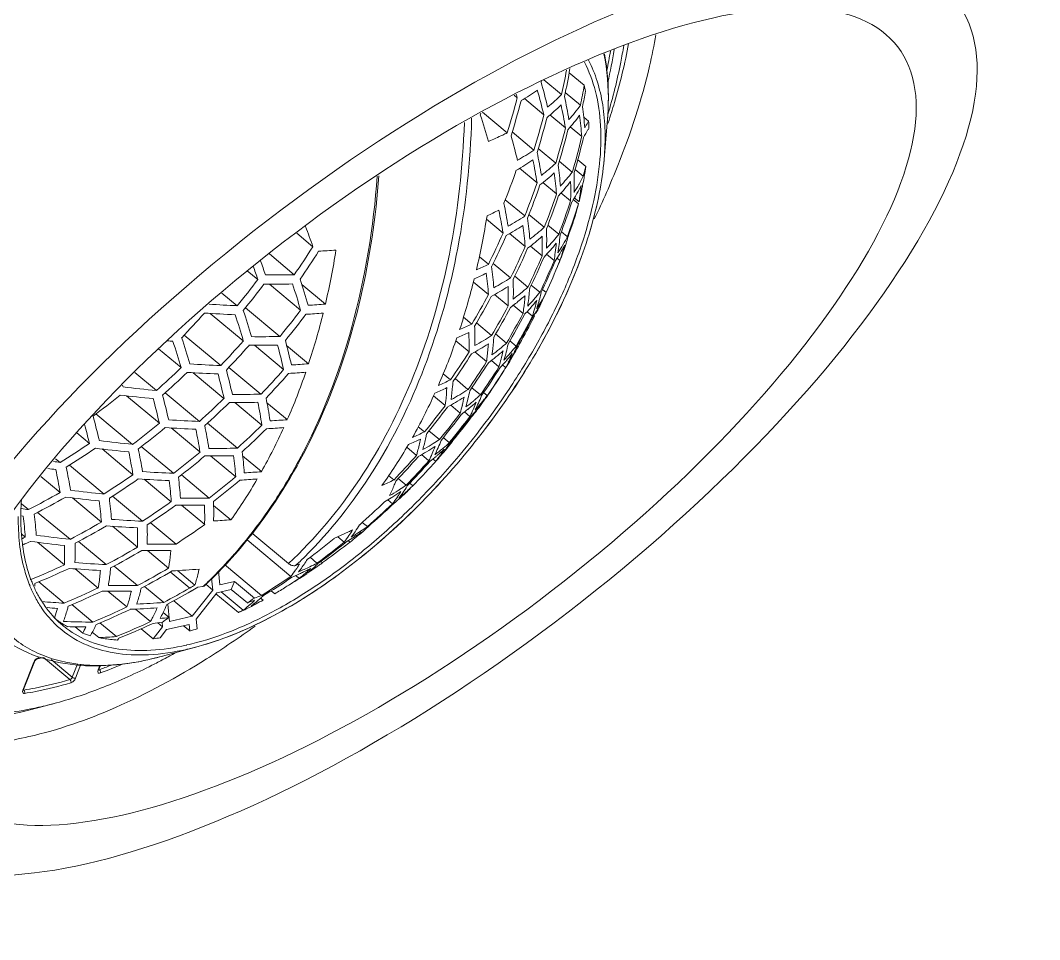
# Model space of a CAD drawing. Header units: millimetres. Extents: x 1968 to 2562, y -639 to -219.
# Drawn here: x 2502.29 to 2512.81, y -338.82 to -329.33 of the extents above; entities that cross this region are included whole.
import ezdxf

# ---------------------------------------------------------------- set-up
doc = ezdxf.new("R2010")
doc.units = ezdxf.units.MM
doc.header["$LTSCALE"] = 0.1
doc.layers.get('0').update_dxf_attribs({"lineweight": 13})

msp = doc.modelspace()

# ---------------------------------------------------------------- linework, layer by layer
at = {"color": 7, "linetype": 'Continuous'}
for p, q in [((2508.109, -330), (2507.953, -329.871)), ((2507.667, -329.955), (2507.664, -329.969)), ((2507.875, -330.097), (2507.693, -329.944)), ((2507.386, -330.103), (2507.417, -330.129)), ((2508.069, -330.207), (2507.913, -330.077)), ((2507.692, -330.307), (2507.491, -330.139)), ((2507.035, -330.308), (2507.041, -330.29)), ((2507.314, -330.491), (2507.06, -330.28)), ((2507.915, -330.441), (2507.754, -330.307)), ((2508.154, -330.371), (2508.103, -330.329)), ((2508.083, -330.53), (2507.964, -330.431)), ((2508.314, -330.766), (2508.346, -330.388)), ((2508.352, -330.397), (2508.356, -330.387)), ((2507.589, -330.669), (2507.365, -330.483)), ((2508.081, -330.537), (2508.083, -330.53)), ((2507.814, -330.805), (2507.634, -330.655)), ((2507.622, -331.008), (2507.442, -330.858)), ((2507.985, -330.897), (2507.851, -330.785)), ((2508.126, -330.838), (2508.043, -330.769)), ((2508.314, -330.765), (2508.314, -330.766)), ((2508.006, -330.902), (2508.004, -330.909)), ((2508.098, -330.939), (2508.015, -330.869)), ((2508.108, -330.949), (2508.107, -330.955)), ((2508.109, -330.942), (2508.108, -330.944)), ((2508.108, -330.944), (2508.108, -330.949)), ((2508.11, -330.937), (2508.109, -330.942)), ((2507.822, -331.123), (2507.681, -331.006)), ((2508.054, -331.025), (2508.055, -331.022)), ((2507.968, -331.193), (2507.868, -331.11)), ((2508.054, -331.202), (2508.006, -331.162)), ((2508.033, -331.119), (2508.03, -331.124)), ((2507.495, -331.35), (2507.294, -331.183)), ((2508.049, -331.224), (2507.996, -331.18)), ((2507.271, -331.526), (2507.099, -331.383)), ((2507.696, -331.467), (2507.538, -331.335)), ((2507.845, -331.539), (2507.733, -331.446)), ((2505.308, -331.667), (2505.141, -331.528)), ((2507.498, -331.665), (2507.338, -331.531)), ((2507.861, -331.545), (2507.86, -331.549)), ((2507.934, -331.562), (2507.873, -331.512)), ((2507.675, -331.761), (2507.554, -331.66)), ((2507.784, -331.613), (2507.79, -331.606)), ((2507.888, -331.647), (2507.891, -331.642)), ((2505.116, -331.956), (2504.859, -331.742)), ((2507.12, -331.849), (2507.026, -331.771)), ((2507.797, -331.811), (2507.718, -331.745)), ((2507.857, -331.809), (2507.828, -331.785)), ((2507.859, -331.735), (2507.856, -331.741)), ((2507.348, -331.988), (2507.169, -331.839)), ((2504.739, -332.004), (2504.631, -331.915)), ((2507.527, -332.085), (2507.391, -331.972)), ((2505.181, -332.321), (2504.86, -332.054)), ((2505.193, -332.057), (2505.437, -332.26)), ((2507.119, -332.16), (2506.965, -332.032)), ((2507.651, -332.138), (2507.562, -332.063)), ((2507.715, -332.139), (2507.679, -332.109)), ((2504.527, -332.276), (2504.369, -332.145)), ((2507.324, -332.279), (2507.183, -332.162)), ((2507.66, -332.258), (2507.678, -332.22)), ((2507.669, -332.224), (2507.673, -332.217)), ((2507.711, -332.151), (2507.705, -332.164)), ((2504.968, -332.593), (2504.613, -332.297)), ((2507.477, -332.355), (2507.376, -332.272)), ((2507.556, -332.297), (2507.55, -332.304)), ((2504.589, -332.639), (2504.249, -332.356)), ((2506.947, -332.465), (2506.863, -332.395)), ((2507.574, -332.385), (2507.518, -332.338)), ((2507.596, -332.379), (2507.59, -332.373)), ((2507.59, -332.391), (2507.596, -332.379)), ((2507.608, -332.355), (2507.603, -332.351)), ((2507.152, -332.584), (2506.996, -332.454)), ((2504.356, -332.894), (2503.979, -332.579)), ((2506.92, -332.753), (2506.783, -332.639)), ((2507.307, -332.662), (2507.194, -332.568)), ((2507.406, -332.693), (2507.341, -332.639)), ((2503.947, -332.915), (2503.713, -332.72)), ((2505.005, -332.934), (2504.706, -332.685)), ((2505.037, -332.687), (2505.264, -332.876)), ((2507.1, -332.852), (2506.98, -332.753)), ((2507.44, -332.671), (2507.431, -332.663)), ((2507.228, -332.908), (2507.15, -332.842)), ((2507.334, -332.842), (2507.337, -332.836)), ((2507.345, -332.839), (2507.38, -332.781)), ((2507.38, -332.781), (2507.382, -332.779)), ((2504.772, -333.189), (2504.44, -332.913)), ((2507.297, -332.914), (2507.264, -332.886)), ((2507.3, -332.913), (2507.299, -332.915)), ((2507.32, -332.882), (2507.3, -332.913)), ((2503.692, -333.151), (2503.471, -332.967)), ((2504.39, -333.233), (2504.072, -332.968)), ((2506.727, -333.041), (2506.653, -332.98)), ((2506.908, -333.141), (2506.775, -333.029)), ((2504.136, -333.47), (2503.783, -333.175)), ((2507.037, -333.197), (2506.948, -333.123)), ((2507.107, -333.204), (2507.069, -333.173)), ((2503.724, -333.489), (2503.385, -333.206)), ((2504.782, -333.508), (2504.503, -333.276)), ((2504.833, -333.277), (2505.044, -333.452)), ((2506.672, -333.307), (2506.554, -333.208)), ((2507.031, -333.316), (2507.059, -333.275)), ((2507.11, -333.203), (2507.109, -333.205)), ((2506.828, -333.385), (2506.73, -333.303)), ((2506.928, -333.418), (2506.873, -333.372)), ((2503.447, -333.707), (2503.069, -333.392)), ((2504.529, -333.746), (2504.219, -333.488)), ((2506.936, -333.42), (2506.935, -333.422)), ((2506.943, -333.428), (2506.944, -333.426)), ((2506.966, -333.397), (2506.961, -333.393)), ((2503.001, -333.698), (2502.87, -333.588)), ((2504.142, -333.786), (2503.845, -333.538)), ((2506.46, -333.579), (2506.396, -333.526)), ((2506.615, -333.657), (2506.506, -333.566)), ((2506.715, -333.689), (2506.654, -333.638)), ((2506.723, -333.692), (2506.722, -333.693)), ((2506.73, -333.7), (2506.731, -333.698)), ((2506.753, -333.669), (2506.746, -333.663)), ((2503.45, -334.02), (2503.132, -333.755)), ((2503.868, -334.006), (2503.537, -333.73)), ((2506.377, -333.821), (2506.277, -333.737)), ((2506.633, -333.817), (2506.663, -333.783)), ((2502.699, -333.894), (2502.652, -333.855)), ((2504.511, -334.042), (2504.252, -333.826)), ((2504.582, -333.827), (2504.777, -333.989)), ((2506.396, -333.833), (2506.394, -333.836)), ((2506.505, -333.876), (2506.43, -333.813)), ((2506.517, -333.882), (2506.515, -333.884)), ((2506.575, -333.882), (2506.546, -333.858)), ((2503.152, -334.22), (2502.795, -333.923)), ((2502.698, -334.205), (2502.501, -334.04)), ((2503.846, -334.299), (2503.568, -334.067)), ((2504.237, -334.262), (2503.95, -334.022)), ((2506.144, -334.075), (2506.091, -334.031)), ((2506.271, -334.129), (2506.188, -334.06)), ((2506.339, -334.135), (2506.307, -334.109)), ((2506.274, -334.2), (2506.279, -334.195)), ((2506.277, -334.197), (2506.274, -334.2)), ((2506.277, -334.197), (2506.274, -334.2)), ((2506.279, -334.195), (2506.277, -334.197)), ((2506.282, -334.135), (2506.281, -334.136)), ((2502.371, -334.38), (2502.301, -334.322)), ((2503.125, -334.509), (2502.826, -334.26)), ((2503.549, -334.499), (2503.239, -334.242)), ((2506.128, -334.322), (2506.08, -334.281)), ((2506.135, -334.323), (2506.132, -334.326)), ((2502.801, -334.687), (2502.467, -334.409)), ((2504.191, -334.535), (2503.952, -334.336)), ((2504.283, -334.337), (2504.462, -334.486)), ((2502.293, -334.453), (2502.293, -334.45)), ((2502.317, -334.447), (2502.302, -334.445)), ((2503.895, -334.736), (2503.629, -334.515)), ((2505.87, -334.556), (2505.818, -334.512)), ((2502.339, -334.665), (2502.302, -334.635)), ((2503.497, -334.768), (2503.24, -334.553)), ((2504.669, -334.637), (2504.689, -334.632)), ((2504.709, -334.58), (2504.689, -334.632)), ((2505.055, -334.937), (2504.689, -334.632)), ((2505.525, -334.679), (2505.676, -334.61)), ((2505.877, -334.557), (2505.874, -334.56)), ((2502.303, -334.672), (2502.302, -334.665)), ((2502.743, -334.95), (2502.464, -334.718)), ((2503.175, -334.948), (2502.888, -334.709)), ((2505.08, -335.07), (2504.629, -334.694)), ((2505.564, -334.662), (2505.63, -334.717)), ((2505.64, -334.722), (2505.636, -334.725)), ((2505.691, -334.717), (2505.673, -334.702)), ((2505.691, -334.717), (2505.709, -334.702)), ((2503.818, -334.984), (2503.6, -334.802)), ((2503.497, -335.165), (2503.255, -334.963)), ((2504.777, -335.267), (2504.394, -334.947)), ((2505.128, -334.959), (2505.169, -334.944)), ((2505.279, -334.873), (2505.35, -334.933)), ((2505.35, -334.933), (2505.354, -334.93)), ((2505.36, -334.937), (2505.357, -334.94)), ((2505.407, -334.929), (2505.39, -334.915)), ((2503.092, -335.19), (2502.855, -334.992)), ((2503.836, -335.024), (2504.036, -335.191)), ((2504.09, -335.159), (2503.911, -335.01)), ((2504.347, -335.156), (2504.333, -335.012)), ((2505.166, -335.09), (2505.131, -335.061)), ((2505.223, -335.056), (2505.17, -335.09)), ((2502.391, -335.105), (2502.405, -335.099)), ((2502.741, -335.346), (2502.478, -335.126)), ((2503.768, -335.339), (2503.57, -335.174)), ((2504.182, -335.167), (2504.172, -335.176)), ((2504.172, -335.176), (2504.185, -335.17)), ((2504.275, -335.211), (2504.202, -335.15)), ((2504.263, -335.087), (2504.275, -335.211)), ((2504.347, -335.156), (2504.498, -335.122)), ((2504.498, -335.122), (2504.465, -335.206)), ((2504.704, -335.293), (2504.498, -335.122)), ((2505.03, -335.178), (2505.04, -335.172)), ((2505.094, -335.078), (2505.088, -335.082)), ((2505.17, -335.09), (2505.167, -335.092)), ((2503.388, -335.385), (2503.192, -335.222)), ((2504.275, -335.211), (2504.063, -335.482)), ((2504.102, -335.511), (2504.315, -335.24)), ((2504.121, -335.182), (2504.172, -335.176)), ((2504.54, -335.444), (2504.307, -335.249)), ((2504.315, -335.24), (2504.465, -335.206)), ((2504.587, -335.419), (2504.36, -335.23)), ((2504.632, -335.344), (2504.465, -335.206)), ((2504.777, -335.267), (2504.783, -335.263)), ((2504.79, -335.274), (2504.787, -335.277)), ((2504.914, -335.249), (2504.877, -335.219)), ((2503.038, -335.541), (2502.821, -335.361)), ((2503.829, -335.535), (2503.811, -335.355)), ((2504.063, -335.482), (2503.871, -335.322)), ((2504.673, -335.379), (2504.667, -335.383)), ((2504.795, -335.316), (2504.768, -335.294)), ((2503.631, -335.537), (2503.477, -335.408)), ((2503.823, -335.493), (2503.762, -335.443)), ((2504.063, -335.482), (2503.829, -335.535)), ((2502.723, -335.574), (2502.722, -335.573)), ((2502.932, -335.656), (2502.853, -335.59)), ((2503.279, -335.691), (2503.109, -335.55)), ((2503.658, -335.555), (2503.643, -335.562)), ((2503.757, -335.59), (2503.66, -335.713)), ((2503.757, -335.59), (2503.709, -335.55)), ((2503.752, -335.544), (2503.757, -335.59)), ((2503.796, -335.619), (2504.03, -335.566)), ((2504.037, -335.633), (2503.972, -335.579)), ((2504.03, -335.566), (2504.037, -335.633)), ((2504.112, -335.611), (2504.102, -335.511)), ((2503.097, -335.701), (2503.031, -335.646)), ((2503.279, -335.691), (2503.295, -335.685)), ((2503.66, -335.713), (2503.537, -335.611)), ((2503.73, -335.703), (2503.796, -335.619)), ((2504.124, -335.793), (2503.757, -335.893)), ((2504.108, -335.753), (2504.106, -335.754)), ((2502.48, -335.907), (2502.465, -335.913)), ((2502.8, -336.135), (2502.528, -335.908)), ((2503.628, -335.926), (2503.757, -335.893)), ((2503.759, -335.893), (2503.757, -335.893)), ((2502.427, -335.957), (2502.315, -336.244)), ((2502.434, -335.952), (2502.322, -336.239)), ((2502.43, -335.95), (2502.427, -335.957)), ((2502.434, -335.952), (2502.427, -335.957)), ((2502.436, -335.94), (2502.43, -335.95)), ((2502.439, -335.942), (2502.434, -335.952)), ((2502.465, -335.913), (2502.45, -335.924)), ((2502.467, -335.919), (2502.463, -335.92)), ((2502.824, -336.111), (2502.606, -335.929)), ((2502.824, -336.111), (2502.877, -335.975)), ((2502.858, -336.121), (2502.914, -335.977)), ((2503.11, -335.99), (2503.092, -336.035)), ((2503.114, -335.99), (2503.099, -336.03)), ((2503.628, -335.926), (2503.623, -335.927)), ((2503.623, -335.927), (2503.628, -335.926)), ((2503.77, -335.924), (2503.768, -335.925)), ((2503.092, -336.035), (2503.088, -336.051)), ((2503.092, -336.035), (2503.099, -336.03)), ((2503.099, -336.03), (2503.097, -336.036)), ((2503.097, -336.034), (2503.099, -336.034)), ((2503.097, -336.036), (2503.097, -336.038)), ((2503.104, -336.033), (2503.099, -336.03)), ((2503.099, -336.034), (2503.104, -336.033)), ((2503.104, -336.033), (2503.111, -336.043)), ((2503.111, -336.043), (2503.115, -336.055)), ((2503.115, -336.055), (2503.115, -336.067)), ((2502.315, -336.244), (2502.312, -336.259)), ((2502.315, -336.244), (2502.322, -336.239)), ((2502.322, -336.239), (2502.32, -336.245)), ((2502.32, -336.245), (2502.32, -336.247)), ((2502.324, -336.243), (2502.321, -336.241)), ((2502.321, -336.243), (2502.324, -336.243)), ((2502.324, -336.243), (2502.331, -336.253)), ((2502.331, -336.253), (2502.334, -336.266)), ((2502.334, -336.266), (2502.331, -336.278)), ((2502.662, -336.375), (2502.482, -336.424))]:
    msp.add_line(p, q, dxfattribs=at)
for centre, radius, start, end in [((2503.567, -328.86), 4.876, 348.3586, 350.6809), ((2503.369, -328.822), 5.113, 347.0172, 350.8752), ((2500.507, -328.517), 7.536, 347.8975, 349.8496), ((2500.567, -328.548), 7.504, 347.925, 350.1699), ((2500.907, -331.885), 7.023, 13.6696, 15.8307), ((2500.845, -328.73), 7.374, 348.4462, 350.0804), ((2506.45, -330.375), 1.7, 10.5756, 12.7283), ((2499.514, -332.535), 8.261, 16.932, 17.1941), ((2506.292, -328.173), 2.303, 300.3965, 305.3691), ((2500.986, -331.926), 6.898, 13.5743, 15.7705), ((2506.507, -328.702), 1.954, 308.7979, 314.456), ((2502.594, -331.254), 5.431, 9.5179, 12.0713), ((2500.886, -328.759), 7.352, 348.523, 349.7846), ((2499.846, -328.171), 7.82, 342.7432, 345.5039), ((2499.903, -328.203), 7.803, 342.7111, 345.477), ((2506.517, -328.815), 1.939, 308.5305, 314.2381), ((2502.658, -331.314), 5.328, 9.4315, 12.0305), ((2506.684, -329.22), 1.701, 318.1219, 324.5519), ((2504.127, -330.74), 3.998, 4.2947, 7.446), ((2498.769, -333.074), 8.717, 16.6255, 18.5041), ((2500.152, -328.368), 7.785, 342.8062, 345.5806), ((2500.212, -328.401), 7.757, 342.8047, 345.5893), ((2506.686, -329.323), 1.692, 317.8217, 324.284), ((2504.172, -330.819), 3.921, 4.2365, 7.4473), ((2506.753, -329.612), 1.593, 328.656, 329.222), ((2506.765, -329.619), 1.579, 329.2196, 331.5755), ((2505.796, -330.442), 2.359, 359.8989, 1.7471), ((2500.408, -332.437), 7.205, 13.3309, 15.4182), ((2500.481, -328.577), 7.664, 343.0988, 345.9241), ((2500.545, -328.612), 7.623, 343.1302, 345.9717), ((2500.834, -328.799), 7.453, 343.6534, 346.5186), ((2500.904, -328.836), 7.396, 343.7768, 346.6676), ((2506.748, -329.708), 1.588, 328.3687, 331.7856), ((2506.764, -329.717), 1.571, 331.7918, 332.3167), ((2506.185, -328.616), 2.487, 299.7351, 304.3602), ((2502.085, -331.845), 5.656, 9.3059, 11.7439), ((2506.196, -328.742), 2.456, 299.5764, 304.2636), ((2502.148, -331.898), 5.546, 9.2336, 11.7174), ((2506.399, -329.288), 2.075, 307.6474, 312.9966), ((2503.612, -331.367), 4.263, 4.3675, 7.3213), ((2501.186, -329.027), 7.172, 344.5389, 345.377), ((2504.809, -330.369), 3.349, 350.2343, 351.9469), ((2500.234, -327.542), 8.854, 334.3056, 338.2161), ((2499.899, -328.25), 7.955, 338.0834, 340.7099), ((2506.404, -329.402), 2.051, 307.4574, 312.8702), ((2503.657, -331.437), 4.177, 4.3116, 7.3246), ((2506.596, -329.848), 1.74, 319.8252, 322.943), ((2506.662, -330.242), 1.597, 330.7502, 334.0928), ((2504.57, -330.328), 3.592, 348.6291, 349.9508), ((2500.161, -328.421), 7.897, 338.2279, 340.8763), ((2500.218, -328.454), 7.867, 338.2332, 340.8918), ((2506.561, -329.923), 1.768, 316.5586, 322.7436), ((2506.539, -329.799), 1.815, 316.7786, 319.8134), ((2506.634, -330.226), 1.629, 327.1952, 330.6274), ((2506.639, -330.329), 1.602, 330.4469, 333.9023), ((2504.421, -330.298), 3.744, 347.9912, 348.636), ((2500.498, -328.637), 7.735, 338.5353, 341.245), ((2500.558, -328.672), 7.692, 338.5671, 341.2923), ((2506.61, -330.312), 1.636, 327.032, 330.2298), ((2504.261, -330.264), 3.908, 346.1086, 347.9868), ((2501.575, -332.382), 5.822, 9.1579, 11.5168), ((2500.858, -328.866), 7.481, 339.0582, 341.8701), ((2500.923, -328.903), 7.424, 339.1507, 341.9574), ((2501.244, -329.109), 7.126, 339.8626, 342.7365), ((2503.942, -330.185), 4.236, 344.1199, 345.8074), ((2505.878, -328.555), 3.05, 293.7221, 296.2702), ((2501.637, -332.428), 5.705, 9.0954, 11.5006), ((2506.054, -329.184), 2.602, 299.1731, 303.6121), ((2503.097, -331.934), 4.463, 4.4125, 7.2327), ((2501.292, -329.141), 7.077, 339.9755, 341.8607), ((2495.474, -335.094), 10.414, 19.2138, 20.4282), ((2506.059, -329.311), 2.563, 299.0566, 303.5653), ((2503.142, -331.997), 4.369, 4.358, 7.2376), ((2506.251, -329.868), 2.155, 306.9453, 312.1077), ((2504.434, -331.595), 3.287, 358.4576, 1.954), ((2499.904, -328.278), 8.051, 333.6686, 336.2027), ((2499.947, -328.306), 8.041, 333.6584, 336.1958), ((2506.251, -329.982), 2.125, 306.8142, 312.0517), ((2504.459, -331.672), 3.217, 358.4283, 2.0012), ((2506.442, -330.444), 1.78, 319.2518, 322.0147), ((2505.463, -331.344), 2.405, 352.8245, 355.1208), ((2506.488, -330.834), 1.62, 330.0545, 333.2617), ((2506.342, -331.162), 1.648, 343.4314, 345.8733), ((2498.734, -327.516), 7.774, 325.1721, 327.7289), ((2505.021, -324.716), 7.006, 272.8321, 274.2937), ((2500.228, -328.486), 7.935, 333.8128, 336.3862), ((2500.274, -328.516), 7.912, 333.82, 336.4008), ((2506.359, -330.481), 1.858, 315.9172, 318.8776), ((2506.376, -330.386), 1.867, 316.0116, 318.9511), ((2506.417, -330.531), 1.782, 318.8679, 321.9185), ((2505.437, -331.43), 2.391, 352.8791, 355.1992), ((2505.678, -331.37), 2.189, 350.5493, 352.8047), ((2506.457, -330.816), 1.656, 326.4856, 329.851), ((2502.893, -329.843), 5.34, 337.7789, 339.675), ((2506.433, -331.291), 1.515, 340.0047, 344.509), ((2506.457, -330.918), 1.623, 329.783, 333.1881), ((2506.27, -331.244), 1.685, 344.4414, 346.0645), ((2506.491, -331.207), 1.493, 340.8025, 342.5982), ((2506.433, -331.189), 1.553, 342.5919, 343.4085), ((2498.768, -327.538), 7.809, 325.1357, 327.6808), ((2500.572, -328.708), 7.731, 334.0941, 336.7392), ((2500.621, -328.739), 7.696, 334.1216, 336.779), ((2505.645, -331.456), 2.181, 350.6379, 352.8944), ((2506.426, -330.899), 1.659, 326.4228, 329.5148), ((2495.054, -335.398), 10.263, 19.3097, 20.1132), ((2495.024, -335.39), 10.379, 19.3085, 20.1686), ((2505.724, -328.986), 3.185, 293.5259, 295.9807), ((2502.582, -332.448), 4.607, 4.4379, 7.169), ((2500.939, -328.943), 7.434, 334.545, 337.3027), ((2500.991, -328.976), 7.385, 334.5988, 337.3755), ((2501.33, -329.193), 7.032, 335.2268, 337.9429), ((2501.36, -329.205), 6.999, 337.9449, 338.1562), ((2498.642, -327.458), 7.606, 320.6915, 323.2905), ((2504.93, -323.717), 8.241, 269.236, 271.2958), ((2496.608, -334.779), 9.006, 16.1618, 17.9553), ((2499.966, -330.266), 7.218, 341.7924, 346.1161), ((2505.718, -329.108), 3.151, 293.4816, 295.9539), ((2502.627, -332.504), 4.506, 4.3839, 7.1752), ((2505.886, -329.753), 2.67, 298.8544, 303.1887), ((2503.922, -332.133), 3.455, 358.7549, 2.0919), ((2498.674, -327.479), 7.647, 320.6759, 323.2609), ((2504.907, -323.919), 8.135, 269.2612, 271.3463), ((2496.693, -334.777), 8.836, 16.1386, 17.9663), ((2505.886, -329.881), 2.624, 298.7714, 303.1829), ((2503.948, -332.203), 3.377, 358.7135, 2.1277), ((2506.11, -330.497), 2.128, 309.102, 311.7264), ((2505.088, -331.915), 2.464, 351.4604, 355.1497), ((2504.895, -331.898), 2.658, 355.1273, 355.6731), ((2500.009, -328.353), 8.066, 329.3463, 331.8334), ((2500.053, -328.382), 8.049, 329.3356, 331.8278), ((2506.033, -330.524), 2.205, 306.5586, 309.994), ((2506.035, -330.403), 2.248, 306.6202, 309.0907), ((2506.099, -330.603), 2.102, 309.9999, 311.6968), ((2506.174, -330.964), 1.887, 315.7436, 318.5747), ((2506.209, -331.108), 1.796, 318.5592, 321.6752), ((2506.212, -330.999), 1.835, 318.5901, 318.9672), ((2506.241, -331.023), 1.797, 318.9594, 321.6877), ((2505.845, -331.826), 1.817, 344.8209, 347.4216), ((2506.041, -331.785), 1.661, 341.7126, 344.5164), ((2505.887, -331.744), 1.82, 344.5388, 347.2908), ((2506.25, -331.398), 1.642, 328.9405, 329.8071), ((2506.239, -331.495), 1.611, 332.186, 333.2659), ((2506.264, -331.407), 1.625, 330.0942, 332.1751), ((2501.328, -329.205), 7.03, 334.6031, 335.106), ((2506.276, -331.412), 1.613, 332.1767, 333.2106), ((2504.88, -322.785), 9.497, 266.1174, 267.8706), ((2496.091, -335.1), 8.94, 16.269, 18.0815), ((2498.883, -327.615), 7.862, 320.7164, 323.2307), ((2504.885, -325.117), 7.164, 272.9878, 274.419), ((2500.341, -328.567), 7.908, 329.4663, 332.0042), ((2500.388, -328.597), 7.88, 329.4669, 332.014), ((2506.143, -331.049), 1.885, 315.7262, 318.2829), ((2505.997, -331.868), 1.659, 341.8613, 344.8456), ((2506.199, -331.472), 1.657, 326.4867, 329.5179), ((2506.594, -331.748), 1.182, 329.0783, 331.3612), ((2506.232, -331.387), 1.662, 326.4411, 328.9367), ((2506.217, -331.482), 1.637, 329.5239, 329.8567), ((2506.227, -331.488), 1.625, 329.8544, 332.1839), ((2506.556, -331.727), 1.225, 331.3558, 332.6613), ((2506.521, -331.709), 1.265, 332.6632, 334.2614), ((2498.621, -327.457), 7.413, 316.0016, 318.6704), ((2504.849, -322.954), 9.421, 265.9744, 267.9129), ((2496.176, -335.093), 8.764, 16.2583, 18.1076), ((2498.918, -327.638), 7.89, 320.6992, 323.2044), ((2504.864, -325.262), 7.112, 273.0063, 274.4419), ((2498.407, -330.62), 7.218, 341.7924, 346.1161), ((2500.693, -328.793), 7.662, 329.6786, 332.3001), ((2500.743, -328.826), 7.621, 329.6928, 332.3287), ((2501.067, -329.034), 7.319, 330.0097, 332.7578), ((2501.122, -329.069), 7.261, 330.0333, 332.8075), ((2501.466, -329.292), 6.864, 330.5098, 333.1536), ((2505.537, -329.55), 3.238, 293.3961, 295.8137), ((2503.409, -332.622), 3.571, 358.9407, 2.1757), ((2504.829, -322.222), 10.466, 264.3897, 264.6975), ((2495.654, -335.369), 8.649, 16.4801, 18.3662), ((2495.569, -335.382), 8.832, 16.4766, 18.3224), ((2498.821, -327.586), 7.669, 316.2049, 318.7843), ((2504.757, -324.282), 8.314, 269.4213, 271.4558), ((2497.867, -334.52), 7.401, 12.7411, 14.7491), ((2505.525, -329.671), 3.2, 293.3715, 295.809), ((2503.435, -332.686), 3.485, 358.8893, 2.2031), ((2505.683, -330.325), 2.695, 298.7425, 303.0402), ((2498.855, -327.609), 7.703, 316.2085, 318.7764), ((2504.73, -324.484), 8.201, 269.4285, 271.4902), ((2497.943, -334.528), 7.24, 12.7123, 14.7647), ((2500.161, -328.452), 8.011, 325.0465, 327.5233), ((2505.677, -330.454), 2.643, 298.6887, 303.0722), ((2505.814, -330.977), 2.251, 306.5973, 309.0638), ((2505.867, -331.169), 2.109, 309.1099, 311.7383), ((2505.865, -331.041), 2.169, 309.0806, 309.5497), ((2505.897, -331.08), 2.119, 309.5461, 311.7033), ((2505.354, -332.342), 1.958, 345.6537, 348.187), ((2505.561, -332.311), 1.798, 342.9953, 345.7328), ((2505.401, -332.271), 1.963, 345.7495, 348.209), ((2506.001, -331.593), 1.784, 319.1942, 321.9308), ((2506.104, -332.162), 1.414, 334.6302, 337.8171), ((2505.994, -331.962), 1.611, 329.4918, 332.6494), ((2506.009, -331.97), 1.594, 332.6537, 333.9067), ((2500.207, -328.481), 7.989, 325.0291, 327.5129), ((2500.502, -328.671), 7.812, 325.0981, 327.6387), ((2505.792, -331.077), 2.227, 306.6084, 309.1216), ((2505.511, -332.382), 1.796, 342.9899, 345.673), ((2505.898, -331.618), 1.866, 316.0088, 318.5978), ((2505.935, -331.535), 1.872, 315.9427, 318.8735), ((2505.929, -331.646), 1.824, 318.6064, 318.9756), ((2506.164, -332.293), 1.293, 331.2657, 333.9725), ((2505.965, -331.676), 1.777, 318.9606, 322.0182), ((2501.333, -329.207), 7.025, 328.4532, 328.8599), ((2506.112, -332.267), 1.35, 333.9542, 334.7722), ((2506.054, -332.24), 1.414, 335.0751, 337.9851), ((2505.973, -331.569), 1.82, 318.8898, 319.202), ((2506.207, -332.21), 1.3, 331.0746, 334.2025), ((2506.167, -332.191), 1.344, 334.1939, 334.5987), ((2498.798, -327.605), 7.397, 311.4248, 314.1183), ((2498.821, -327.616), 7.452, 311.4622, 314.1357), ((2504.653, -323.523), 9.463, 266.1056, 268.0301), ((2504.69, -323.317), 9.582, 266.1028, 268.0039), ((2497.352, -334.817), 7.308, 12.8438, 14.883), ((2499.072, -327.75), 7.88, 316.3426, 318.8526), ((2504.672, -325.823), 7.162, 273.0867, 274.5104), ((2504.697, -325.668), 7.23, 273.082, 274.498), ((2500.553, -328.699), 7.777, 325.056, 327.6114), ((2500.863, -328.901), 7.521, 325.1693, 327.8124), ((2500.915, -328.935), 7.473, 325.1675, 327.8277), ((2501.245, -329.15), 7.128, 325.3315, 327.8736), ((2501.3, -329.186), 7.064, 325.3382, 327.8821), ((2501.246, -329.151), 7.126, 327.8737, 328.1219), ((2501.301, -329.187), 7.062, 327.8822, 328.1326), ((2497.428, -334.818), 7.141, 12.8239, 14.9112), ((2499.108, -327.774), 7.902, 316.3369, 318.8399), ((2505.316, -330.123), 3.242, 293.3874, 295.8025), ((2495.534, -335.471), 8.163, 16.7793, 16.9045), ((2504.686, -322.348), 10.849, 262.924, 264.7423), ((2505.299, -330.246), 3.195, 293.3798, 295.8299), ((2505.445, -330.9), 2.677, 298.8257, 303.1506), ((2504.897, -332.747), 2.071, 346.2653, 348.6726), ((2498.819, -327.673), 7.126, 306.3179, 309.1575), ((2504.64, -322.553), 10.727, 262.9184, 264.7571), ((2496.909, -335.064), 6.994, 13.0149, 15.157), ((2496.834, -335.07), 7.17, 13.0243, 15.1131), ((2499.038, -327.76), 7.655, 311.759, 314.3601), ((2499.064, -327.773), 7.697, 311.7765, 314.3634), ((2504.521, -325.056), 8.22, 269.4773, 271.5321), ((2504.552, -324.852), 8.34, 269.4868, 271.5124), ((2499.076, -334.389), 5.773, 8.7762, 11.144), ((2499.014, -334.372), 5.922, 8.8188, 11.1277), ((2501.117, -330.706), 5.985, 330.6981, 335.5957), ((2505.384, -330.943), 2.717, 298.8618, 300.8823), ((2505.467, -331.081), 2.556, 300.8684, 303.2485), ((2504.859, -332.817), 2.049, 346.2724, 348.7026), ((2505.061, -332.787), 1.902, 343.7024, 346.2482), ((2505.558, -331.549), 2.215, 306.8797, 309.4133), ((2505.605, -331.738), 2.069, 309.5069, 312.1732), ((2505.608, -331.611), 2.135, 309.431, 309.8383), ((2505.589, -332.737), 1.503, 336.2528, 339.1585), ((2505.639, -331.649), 2.086, 309.8344, 312.0627), ((2505.641, -332.665), 1.508, 335.8232, 339.067), ((2505.682, -332.118), 1.792, 318.6585, 319.6521), ((2505.69, -332.241), 1.715, 321.677, 322.9563), ((2505.695, -332.129), 1.775, 319.6532, 319.9725), ((2505.711, -332.143), 1.753, 319.9699, 321.5724), ((2501.33, -329.205), 7.028, 324.6131, 325.0966), ((2505.735, -332.161), 1.723, 321.5738, 322.7627), ((2506.145, -332.564), 1.158, 325.0976, 326.3771), ((2500.359, -328.576), 7.89, 320.6445, 323.1499), ((2500.407, -328.607), 7.861, 320.6182, 323.1327), ((2500.708, -328.802), 7.646, 320.5879, 323.1732), ((2505.021, -332.857), 1.883, 343.714, 346.2905), ((2505.522, -331.638), 2.198, 306.9573, 309.0424), ((2505.555, -331.679), 2.146, 309.046, 309.5242), ((2505.692, -332.783), 1.39, 332.8152, 336.2781), ((2505.614, -332.178), 1.814, 316.7758, 319.4439), ((2506.155, -332.687), 1.078, 318.7856, 321.3398), ((2505.745, -332.711), 1.393, 332.7213, 335.7979), ((2505.652, -332.091), 1.832, 316.6185, 318.6544), ((2505.644, -332.204), 1.774, 319.4526, 319.8304), ((2506.135, -332.671), 1.104, 321.3362, 322.805), ((2505.664, -332.22), 1.749, 319.827, 321.6749), ((2506.118, -332.658), 1.125, 322.805, 324.2014), ((2496.311, -335.276), 6.98, 13.3032, 15.465), ((2499.027, -327.812), 7.368, 306.8615, 309.6023), ((2504.469, -323.89), 9.586, 266.113, 268.0131), ((2504.476, -326.241), 7.234, 273.0883, 274.5033), ((2500.758, -328.835), 7.604, 320.5583, 323.1577), ((2501.077, -329.043), 7.306, 320.5093, 323.2148), ((2501.131, -329.077), 7.25, 320.475, 323.1814), ((2501.472, -329.299), 6.854, 320.3987, 322.9575), ((2501.461, -329.291), 6.868, 322.9779, 323.2811), ((2496.444, -335.27), 6.743, 13.49, 15.2152), ((2499.045, -327.832), 7.414, 307.002, 309.7209), ((2504.428, -324.095), 9.461, 266.0907, 268.0161), ((2498.553, -334.673), 5.659, 9.0175, 11.4389), ((2498.502, -334.643), 5.801, 8.8714, 11.2322), ((2499.297, -327.928), 7.824, 311.9607, 314.5047), ((2499.322, -327.954), 7.849, 312.0382, 314.5703), ((2499.558, -331.06), 5.985, 330.6981, 335.5957), ((2504.446, -326.397), 7.159, 273.075, 274.505), ((2505.097, -330.78), 3.112, 294.6798, 295.9577), ((2499.03, -327.927), 7.005, 301.5893, 304.5366), ((2504.452, -322.924), 10.829, 262.853, 264.6777), ((2505.002, -330.745), 3.234, 293.5305, 294.7879), ((2505.04, -330.656), 3.249, 293.5042, 294.6777), ((2505.059, -330.869), 3.098, 294.7916, 296.0028), ((2505.194, -331.512), 2.573, 301.2479, 301.8088), ((2505.23, -331.57), 2.504, 301.8061, 303.5777), ((2505.154, -333.123), 1.574, 336.7977, 339.8035), ((2505.345, -332.213), 2.015, 310.5196, 312.881), ((2505.378, -332.679), 1.694, 320.0574, 322.9539), ((2505.702, -333.055), 1.203, 324.3491, 327.9684), ((2505.412, -332.705), 1.652, 323.0478, 324.3031), ((2499.05, -327.929), 7.068, 301.682, 304.6016), ((2504.402, -323.128), 10.703, 262.8182, 264.6657), ((2498.037, -334.89), 5.483, 9.1276, 11.635), ((2497.975, -334.888), 5.646, 9.1579, 11.5921), ((2499.272, -327.983), 7.577, 307.3477, 310.0053), ((2504.315, -325.428), 8.321, 269.4381, 271.4703), ((2500.01, -334.351), 4.603, 4.3546, 7.084), ((2505.107, -331.525), 2.644, 299.1798, 301.327), ((2505.136, -331.416), 2.685, 299.1192, 301.2327), ((2505.189, -331.659), 2.487, 301.3142, 303.6747), ((2505.211, -333.237), 1.444, 333.7101, 336.9166), ((2505.105, -333.191), 1.559, 336.8958, 339.8384), ((2505.262, -333.169), 1.456, 333.6966, 336.7768), ((2505.265, -332.118), 2.139, 307.5256, 310.1443), ((2505.305, -332.302), 1.991, 310.303, 313.065), ((2505.642, -333.122), 1.203, 324.9392, 328.1665), ((2505.761, -333.097), 1.131, 320.4695, 323.8621), ((2505.314, -332.177), 2.062, 310.1628, 310.5239), ((2505.348, -332.654), 1.733, 319.3509, 320.0651), ((2505.738, -333.08), 1.16, 323.8505, 324.323), ((2504.442, -322.344), 11.681, 261.0745, 261.4208), ((2499.297, -327.993), 7.616, 307.3658, 310.0095), ((2504.279, -325.631), 8.196, 269.4066, 271.4705), ((2500.055, -334.376), 4.469, 4.2904, 7.1004), ((2500.225, -331.21), 5.611, 326.5082, 331.3072), ((2500.038, -331.106), 5.824, 331.2912, 331.7034), ((2500.593, -328.74), 7.699, 316.1346, 318.704), ((2500.642, -328.772), 7.663, 316.086, 318.6398), ((2500.952, -328.974), 7.407, 315.8913, 318.5624), ((2501.005, -329.008), 7.357, 315.8284, 318.4914), ((2501.337, -329.225), 7.009, 315.5357, 318.0432), ((2505.225, -332.208), 2.115, 307.6591, 309.8896), ((2501.316, -329.206), 7.037, 318.0417, 318.3566), ((2505.702, -333.166), 1.129, 320.5855, 323.1149), ((2505.257, -332.247), 2.064, 309.8937, 310.3212), ((2501.333, -329.207), 7.025, 318.3421, 318.651), ((2505.679, -333.148), 1.158, 323.1104, 324.4316), ((2501.332, -329.207), 7.025, 318.651, 318.9834), ((2505.667, -333.139), 1.173, 324.4299, 324.9325), ((2504.406, -322.416), 11.684, 260.9643, 261.3761), ((2497.52, -335.052), 5.247, 9.2954, 11.9278), ((2497.457, -335.059), 5.421, 9.3201, 11.8673), ((2504.218, -324.47), 9.542, 265.9867, 267.9006), ((2504.222, -326.834), 7.177, 273.0128, 274.4354), ((2499.269, -328.073), 7.27, 302.2816, 305.112), ((2499.292, -328.078), 7.32, 302.3326, 305.1431), ((2504.172, -324.674), 9.413, 265.9381, 267.8799), ((2499.541, -334.616), 4.317, 4.2221, 7.1301), ((2499.496, -334.597), 4.458, 4.2924, 7.1096), ((2499.541, -328.155), 7.704, 307.559, 310.1709), ((2499.569, -328.167), 7.732, 307.5549, 310.1574), ((2504.186, -326.985), 7.101, 272.9814, 274.4255), ((2504.772, -331.294), 3.1, 293.7426, 296.2497), ((2499.275, -328.215), 6.899, 296.6639, 299.748), ((2504.19, -323.508), 10.762, 262.6136, 264.4608), ((2504.827, -331.999), 2.574, 299.6425, 301.9053), ((2504.874, -332.236), 2.374, 302.0322, 304.4273), ((2505.158, -333.557), 1.235, 325.7077, 328.9203), ((2504.883, -332.09), 2.467, 301.9229, 302.3502), ((2505.283, -333.538), 1.164, 321.5206, 324.8587), ((2504.925, -332.672), 2.034, 308.6045, 310.3211), ((2504.918, -332.144), 2.402, 302.3465, 304.2757), ((2505.223, -333.496), 1.237, 324.8792, 328.8452), ((2504.955, -332.848), 1.889, 312.6489, 313.1432), ((2504.961, -332.715), 1.979, 310.3248, 311.2785), ((2505.532, -333.45), 1.056, 312.6014, 314.7028), ((2504.974, -332.869), 1.861, 313.1415, 314.3208), ((2504.978, -332.735), 1.952, 311.2798, 311.7029), ((2504.999, -332.759), 1.92, 311.7006, 312.9849), ((2501.331, -329.205), 7.028, 314.758, 315.127), ((2505.03, -332.792), 1.875, 312.9851, 314.2615), ((2504.89, -334.468), 2.597, 175.9774, 179.6048), ((2499.297, -328.213), 6.959, 296.7647, 299.8202), ((2504.137, -323.71), 10.631, 262.5474, 264.4201), ((2499.027, -334.804), 4.108, 4.127, 7.1814), ((2498.982, -334.793), 4.258, 4.2063, 7.1549), ((2499.528, -328.236), 7.443, 302.6982, 305.4575), ((2504.046, -326.011), 8.253, 269.2761, 271.3313), ((2500.832, -334.416), 3.452, 358.6574, 1.9918), ((2500.539, -331.413), 5.237, 323.2902, 326.4656), ((2500.908, -328.975), 7.401, 311.2794, 313.9726), ((2501.239, -329.196), 7.083, 310.8345, 313.6509), ((2501.284, -329.222), 7.04, 310.7247, 313.5295), ((2504.783, -332.09), 2.547, 299.7481, 301.5493), ((2504.819, -332.149), 2.477, 301.5524, 302.0499), ((2505.215, -333.596), 1.167, 321.5326, 325.7312), ((2504.864, -332.744), 2.028, 308.8228, 309.8664), ((2504.896, -332.782), 1.977, 309.8651, 311.2463), ((2504.918, -332.808), 1.944, 311.2494, 311.5483), ((2504.935, -332.827), 1.918, 311.5465, 312.6473), ((2504.172, -322.936), 11.586, 260.7097, 261.0589), ((2498.469, -334.93), 3.994, 4.0857, 7.2277), ((2499.554, -328.243), 7.48, 302.7159, 305.4613), ((2504.004, -326.213), 8.123, 269.221, 271.3108), ((2500.856, -334.45), 3.335, 358.5442, 1.9928), ((2498.513, -334.932), 3.835, 3.9927, 7.2634), ((2499.525, -328.365), 7.121, 297.3939, 300.368), ((2503.937, -325.053), 9.455, 265.7028, 267.6467), ((2500.314, -334.641), 3.285, 358.3246, 1.8162), ((2499.807, -328.414), 7.529, 302.8872, 305.6124), ((2503.934, -327.446), 7.06, 272.8376, 274.2881), ((2500.774, -331.587), 4.944, 318.9199, 323.2818), ((2504.717, -333.895), 1.25, 325.1903, 329.1454), ((2503.902, -324.096), 10.648, 262.1742, 264.0622), ((2499.549, -328.366), 7.168, 297.4453, 300.3991), ((2503.886, -325.257), 9.319, 265.6297, 267.6047), ((2500.337, -334.668), 3.161, 358.1868, 1.8112), ((2504.433, -332.059), 2.838, 295.9704, 296.8983), ((2504.651, -333.951), 1.243, 325.8327, 329.0825), ((2504.779, -333.938), 1.175, 321.8283, 325.1696), ((2504.464, -332.559), 2.443, 300.4721, 301.689), ((2505.051, -333.876), 1.056, 309.631, 314.1888), ((2501.333, -329.207), 7.024, 308.6883, 309.381), ((2504.5, -332.786), 2.247, 303.069, 304.8826), ((2504.505, -332.626), 2.364, 301.6892, 302.882), ((2504.54, -332.843), 2.177, 304.8886, 305.6125), ((2505.038, -333.864), 1.074, 314.1831, 315.7302), ((2504.531, -332.666), 2.316, 302.8849, 303.2382), ((2505.125, -333.826), 1.049, 309.3823, 311.5526), ((2504.565, -332.718), 2.254, 303.2336, 305.381), ((2505.114, -333.815), 1.065, 311.5599, 315.583), ((2504.252, -334.491), 1.957, 185.2934, 187.543), ((2499.484, -328.461), 6.83, 294.3959, 294.7126), ((2499.523, -328.492), 6.848, 294.074, 294.7931), ((2503.844, -324.299), 10.51, 262.0758, 263.993), ((2503.743, -326.599), 8.139, 268.9758, 271.072), ((2500.851, -329.006), 7.351, 306.7465, 309.4913), ((2501.166, -329.214), 7.086, 306.2281, 309.0438), ((2501.206, -329.23), 7.059, 306.0454, 308.8736), ((2501.554, -329.472), 6.679, 305.2249, 307.8923), ((2504.708, -333.99), 1.174, 321.7426, 325.8551), ((2504.428, -332.676), 2.378, 300.6261, 302.6494), ((2501.514, -329.42), 6.745, 307.8873, 308.2576), ((2505.058, -333.885), 1.045, 308.5308, 309.6223), ((2504.464, -332.731), 2.312, 302.6536, 303.0755), ((2499.794, -328.533), 7.252, 297.7946, 300.7076), ((2499.821, -328.537), 7.287, 297.8053, 300.7043), ((2503.695, -326.801), 8.002, 268.8985, 271.0333), ((2500.991, -331.774), 4.657, 315.2976, 318.8911), ((2499.779, -328.695), 6.922, 292.2886, 295.3472), ((2503.625, -325.64), 9.319, 265.2394, 267.2324), ((2502.104, -331.711), 4.438, 312.9583, 314.6193), ((2504.108, -334.298), 1.242, 327.0514, 328.6667), ((2504.212, -334.27), 1.211, 324.55, 327.6055), ((2504.181, -334.253), 1.246, 327.7249, 328.9448), ((2504.09, -332.521), 2.722, 295.8171, 297.592), ((2504.599, -334.195), 1.063, 310.8076, 315.5387), ((2504.158, -333.275), 2.072, 304.777, 305.8646), ((2504.191, -333.321), 2.016, 305.8641, 307.0844), ((2499.808, -328.697), 6.962, 292.2084, 295.3724), ((2503.569, -325.845), 9.175, 265.1358, 267.1642), ((2500.081, -328.717), 7.297, 297.9123, 300.8052), ((2500.111, -328.723), 7.32, 297.8857, 300.7701), ((2503.566, -328.334), 6.685, 272.4879, 274.8693), ((2501.124, -331.903), 4.473, 313.1304, 315.2779), ((2504.175, -334.344), 1.16, 321.2489, 325.3705), ((2503.945, -332.427), 2.889, 293.4213, 295.0772), ((2504.131, -334.313), 1.215, 325.3429, 327.0514), ((2504.007, -332.346), 2.915, 293.3143, 295.7978), ((2504.249, -334.297), 1.165, 321.4358, 324.5599), ((2504.538, -334.259), 1.042, 307.09, 309.183), ((2503.981, -332.504), 2.804, 295.0803, 295.5436), ((2504.008, -332.559), 2.743, 295.5419, 296.469), ((2504.534, -334.255), 1.048, 309.1838, 311.356), ((2501.333, -329.207), 7.025, 303.6304, 303.834), ((2504.53, -334.251), 1.053, 311.355, 312.0374), ((2504.049, -332.641), 2.651, 296.4671, 297.7504), ((2504.522, -334.241), 1.066, 312.044, 315.5773), ((2504.61, -334.209), 1.045, 307.2509, 310.7982), ((2504.074, -333.149), 2.223, 301.7265, 303.3461), ((2504.121, -333.221), 2.137, 303.3476, 304.775), ((2503.576, -334.685), 1.284, 202.1766, 207.4071), ((2503.647, -334.634), 1.334, 200.6696, 203.0279), ((2503.554, -334.674), 1.233, 202.9743, 208.3989), ((2500.222, -334.912), 2.229, 353.369, 354.0714), ((2503.404, -327.191), 7.974, 268.5124, 270.6716), ((2500.365, -328.866), 7.313, 300.1351, 300.6259), ((2501.104, -329.261), 7.04, 301.5069, 304.3886), ((2501.145, -329.281), 7.014, 301.3045, 304.199), ((2501.515, -329.526), 6.657, 301.8727, 302.8048), ((2501.458, -329.485), 6.721, 302.2016, 303.02), ((2501.443, -329.462), 6.748, 303.0197, 303.4785), ((2501.499, -329.501), 6.687, 302.8044, 303.2663), ((2503.476, -334.738), 1.17, 207.3503, 214.0107), ((2503.494, -334.706), 1.165, 208.4112, 211.0266), ((2500.06, -328.872), 7.007, 292.4993, 295.6353), ((2500.089, -328.874), 7.039, 292.4948, 295.617), ((2503.35, -327.396), 7.828, 268.4064, 270.6098), ((2500.382, -328.907), 7.269, 297.7621, 300.1752), ((2500.427, -328.937), 7.255, 297.6943, 299.991), ((2500.421, -328.928), 7.266, 299.9904, 300.6064), ((2503.613, -332.183), 3.296, 289.3242, 290.6822), ((2504.047, -334.527), 1.053, 312.0091, 314.6102), ((2501.484, -329.526), 6.673, 300.93, 302.098), ((2503.456, -334.729), 1.12, 211.0279, 214.7795), ((2503.272, -326.359), 9.003, 265.1587, 266.6233), ((2500.357, -329.064), 7.01, 292.4828, 295.6182), ((2503.243, -328.707), 6.653, 272.1181, 274.5268), ((2502.507, -334.833), 1.396, 334.0783, 337.7498), ((2502.721, -331.506), 4.338, 294.7963, 296.6564), ((2503.979, -334.582), 1.034, 305.9596, 311.7342), ((2502.321, -332.026), 4.044, 304.8498, 306.0979), ((2503.56, -332.299), 3.228, 289.3874, 290.7826), ((2503.969, -334.57), 1.05, 311.7339, 314.5897), ((2504.061, -334.542), 1.033, 306.2502, 309.1362), ((2503.567, -332.911), 2.7, 294.135, 295.3191), ((2502.628, -331.321), 4.545, 296.7447, 297.4645), ((2504.059, -334.54), 1.036, 309.1356, 309.7933), ((2504.055, -334.536), 1.041, 309.7948, 312.0072), ((2503.615, -333.013), 2.587, 295.3186, 297.1157), ((2503.206, -326.622), 8.794, 265.814, 266.5154), ((2501.226, -335.029), 1.492, 341.4627, 342.0252), ((2501.149, -335.004), 1.573, 342.0397, 345.4541), ((2500.389, -329.068), 7.03, 292.4305, 295.5585), ((2503.192, -328.908), 6.506, 272.0203, 274.4805), ((2502.603, -334.879), 1.289, 330.9738, 334.045), ((2501.381, -329.543), 6.693, 298.1626, 298.6155), ((2503.257, -334.675), 1.032, 233.325, 235.8748), ((2503.37, -334.797), 1.011, 224.1986, 230.2083), ((2503.262, -334.668), 1.041, 235.8747, 237.7625), ((2503.266, -334.662), 1.048, 237.7617, 238.6381), ((2503.268, -334.659), 1.052, 238.6379, 239.1841), ((2503.379, -334.785), 1.026, 230.2198, 233.2221), ((2503.275, -334.648), 1.065, 239.1893, 242.1377), ((2503.026, -327.79), 7.751, 267.8311, 270.0828), ((2502.965, -328.11), 7.481, 268.5631, 269.9943), ((2501.839, -335.075), 1.238, 331.9806, 335.3331), ((2500.67, -329.271), 6.93, 292.2528, 295.296), ((2500.708, -329.285), 6.929, 292.0096, 295.0606), ((2503.066, -330.107), 5.48, 276.1959, 277.1761), ((2503.124, -329.98), 5.558, 276.2643, 277.223), ((2501.44, -332.226), 4.044, 304.8498, 306.0979), ((2499.383, -328.258), 9.057, 302.1934, 306.0297), ((2503.332, -334.511), 1.214, 250.7468, 254.7065), ((2502.838, -329.458), 6.249, 272.3768, 274.0498), ((2503.184, -332.672), 3.082, 286.0657, 287.5224), ((2502.443, -335.08), 1.067, 322.682, 323.858), ((2503.362, -333.441), 2.292, 277.4906, 279.2557), ((2503.424, -333.209), 2.635, 282.6078, 282.7943), ((2503.393, -333.077), 2.77, 282.8154, 284.9142), ((2503.376, -333.06), 2.834, 283.0848, 285.2716), ((2502.023, -332.945), 3.006, 278.7747, 279.7686), ((2502.908, -332.786), 3.221, 282.9201, 285.272), ((2500.502, -329.799), 6.942, 298.0801, 299.2085), ((2503.411, -333.205), 2.685, 282.7944, 283.062), ((2502.516, -335.995), 0.0971, 133.3221, 145.5024), ((2502.033, -333.009), 2.942, 278.483, 278.7721), ((2501.344, -331.339), 5.013, 290.5522, 291.968), ((2501.323, -331.287), 5.105, 290.5554, 293.3732), ((2503.02, -333.259), 2.735, 279.3579, 282.7272), ((2500.639, -330.055), 6.651, 296.8837, 298.0576), ((2501.607, -332.514), 4.003, 282.5493, 285.2731)]:
    msp.add_arc(centre, radius, start, end, dxfattribs=at)
at = {"color": 7, "linetype": 'Continuous', "extrusion": (0, 0, -1)}
for major_axis in [(-5.563, -4.283), (-4.957, -3.816)]:
    msp.add_ellipse((2506.387, -333.42), major_axis=major_axis, ratio=0.363008, dxfattribs=at)
at = {"color": 7, "linetype": 'Continuous'}
for points, knots in [([(2508.849, -329.479), (2508.83, -329.588), (2508.736, -330.047), (2508.589, -330.495), (2508.456, -330.828)], [0, 0, 0, 0, 0.235863, 1, 1, 1, 1]), ([(2508.517, -329.59), (2508.507, -329.648), (2508.464, -329.889), (2508.405, -330.126), (2508.352, -330.303)], [0, 0, 0, 0, 0.241182, 1, 1, 1, 1]), ([(2508.356, -330.387), (2508.378, -330.318), (2508.462, -330.048), (2508.529, -329.774), (2508.567, -329.569)], [0, 0, 0, 0, 0.258345, 1, 1, 1, 1]), ([(2508.346, -330.388), (2508.352, -330.324), (2508.365, -330.086), (2508.348, -329.846), (2508.312, -329.675)], [0, 0, 0, 0, 0.267341, 1, 1, 1, 1]), ([(2508.318, -329.675), (2508.328, -329.731), (2508.363, -329.967), (2508.362, -330.207), (2508.346, -330.388)], [0, 0, 0, 0, 0.238442, 1, 1, 1, 1]), ([(2508.11, -329.761), (2508.16, -329.857), (2508.239, -330.072), (2508.288, -330.43), (2508.275, -330.828), (2508.2, -331.26), (2508.066, -331.717), (2507.874, -332.19), (2507.629, -332.669), (2507.235, -333.309), (2506.764, -333.911), (2506.233, -334.456), (2505.815, -334.824), (2505.387, -335.144), (2504.956, -335.41), (2504.533, -335.617), (2504.247, -335.716), (2504.108, -335.753)], [0, 0, 0, 0, 0.041243, 0.086825, 0.137474, 0.193362, 0.254236, 0.319533, 0.388462, 0.46007, 0.60692, 0.679996, 0.751307, 0.819805, 0.884556, 0.944792, 1, 1, 1, 1]), ([(2508.153, -329.743), (2508.189, -329.812), (2508.25, -329.963), (2508.306, -330.209), (2508.329, -330.48), (2508.322, -330.668), (2508.314, -330.765)], [0, 0, 0, 0, 0.223374, 0.462823, 0.721188, 1, 1, 1, 1]), ([(2506.871, -330.386), (2506.856, -330.841), (2506.758, -331.729), (2506.398, -332.979), (2505.84, -334.07), (2505.333, -334.68), (2505.055, -334.937)], [0, 0, 0, 0, 0.272447, 0.531151, 0.773651, 1, 1, 1, 1]), ([(2505.221, -334.87), (2505.488, -334.606), (2505.973, -333.99), (2506.503, -332.902), (2506.843, -331.666), (2506.934, -330.791), (2506.946, -330.342)], [0, 0, 0, 0, 0.227052, 0.469907, 0.728377, 1, 1, 1, 1]), ([(2507.314, -330.491), (2507.298, -330.499), (2507.235, -330.53), (2507.171, -330.559), (2507.122, -330.58)], [0, 0, 0, 0, 0.245875, 1, 1, 1, 1]), ([(2508.314, -330.765), (2508.304, -330.884), (2508.268, -331.127), (2508.176, -331.498), (2508.044, -331.882), (2507.814, -332.416), (2507.439, -333.08), (2506.883, -333.832), (2506.244, -334.514), (2505.554, -335.089), (2504.85, -335.528), (2504.361, -335.728), (2504.124, -335.793)], [0, 0, 0, 0, 0.051923, 0.107708, 0.167082, 0.229632, 0.362036, 0.500033, 0.638041, 0.770476, 0.892356, 1, 1, 1, 1]), ([(2508.314, -330.766), (2508.304, -330.884), (2508.268, -331.127), (2508.176, -331.497), (2508.044, -331.881), (2507.813, -332.415), (2507.438, -333.079), (2506.883, -333.832), (2506.243, -334.514), (2505.657, -335.003), (2505.173, -335.326), (2504.819, -335.525), (2504.472, -335.683), (2504.238, -335.762), (2504.124, -335.793)], [0, 0, 0, 0, 0.051791, 0.107502, 0.166843, 0.229391, 0.36185, 0.499936, 0.638032, 0.770515, 0.833081, 0.892442, 0.948175, 1, 1, 1, 1]), ([(2505.988, -330.936), (2505.958, -331.36), (2505.837, -332.185), (2505.468, -333.344), (2504.927, -334.357), (2504.447, -334.927), (2504.185, -335.17)], [0, 0, 0, 0, 0.271255, 0.529196, 0.772009, 1, 1, 1, 1]), ([(2505.972, -330.939), (2505.934, -331.464), (2505.77, -332.475), (2505.4, -333.434), (2505.166, -333.867)], [0, 0, 0, 0, 0.516765, 1, 1, 1, 1]), ([(2508.004, -330.909), (2508.004, -330.926), (2508.006, -330.992), (2508.005, -331.059), (2508.003, -331.108)], [0, 0, 0, 0, 0.255696, 1, 1, 1, 1]), ([(2507.968, -331.193), (2507.968, -331.177), (2507.97, -331.111), (2507.969, -331.044), (2507.968, -330.994)], [0, 0, 0, 0, 0.244401, 1, 1, 1, 1]), ([(2508.054, -331.202), (2508.057, -331.188), (2508.066, -331.133), (2508.073, -331.076), (2508.078, -331.034)], [0, 0, 0, 0, 0.244228, 1, 1, 1, 1]), ([(2506.996, -331.906), (2507.017, -331.814), (2507.057, -331.629), (2507.09, -331.442), (2507.105, -331.348)], [0, 0, 0, 0, 0.497166, 1, 1, 1, 1]), ([(2505.546, -331.702), (2505.531, -331.796), (2505.498, -331.983), (2505.458, -332.168), (2505.437, -332.26)], [0, 0, 0, 0, 0.502834, 1, 1, 1, 1]), ([(2507.477, -332.355), (2507.479, -332.34), (2507.488, -332.28), (2507.494, -332.219), (2507.497, -332.172)], [0, 0, 0, 0, 0.244522, 1, 1, 1, 1]), ([(2506.603, -333.098), (2506.638, -333.018), (2506.705, -332.857), (2506.765, -332.692), (2506.794, -332.608)], [0, 0, 0, 0, 0.496515, 1, 1, 1, 1]), ([(2507.175, -332.6), (2507.174, -332.616), (2507.169, -332.678), (2507.162, -332.739), (2507.156, -332.784)], [0, 0, 0, 0, 0.255392, 1, 1, 1, 1]), ([(2507.1, -332.852), (2507.102, -332.838), (2507.11, -332.776), (2507.116, -332.715), (2507.119, -332.668)], [0, 0, 0, 0, 0.2447, 1, 1, 1, 1]), ([(2505.235, -332.962), (2505.206, -333.046), (2505.146, -333.211), (2505.079, -333.373), (2505.044, -333.452)], [0, 0, 0, 0, 0.503485, 1, 1, 1, 1]), ([(2506.754, -333.06), (2506.753, -333.076), (2506.748, -333.138), (2506.741, -333.199), (2506.735, -333.245)], [0, 0, 0, 0, 0.255269, 1, 1, 1, 1]), ([(2506.672, -333.307), (2506.675, -333.292), (2506.682, -333.231), (2506.688, -333.169), (2506.691, -333.122)], [0, 0, 0, 0, 0.244845, 1, 1, 1, 1]), ([(2506.483, -333.594), (2506.48, -333.609), (2506.468, -333.665), (2506.454, -333.72), (2506.443, -333.761)], [0, 0, 0, 0, 0.255297, 1, 1, 1, 1]), ([(2506.377, -333.821), (2506.381, -333.807), (2506.396, -333.752), (2506.409, -333.696), (2506.417, -333.653)], [0, 0, 0, 0, 0.244833, 1, 1, 1, 1]), ([(2506.02, -334.132), (2506.069, -334.065), (2506.163, -333.926), (2506.251, -333.783), (2506.293, -333.71)], [0, 0, 0, 0, 0.496177, 1, 1, 1, 1]), ([(2504.734, -334.064), (2504.692, -334.137), (2504.604, -334.28), (2504.51, -334.419), (2504.462, -334.486)], [0, 0, 0, 0, 0.503823, 1, 1, 1, 1]), ([(2506.163, -334.087), (2506.158, -334.1), (2506.139, -334.15), (2506.118, -334.2), (2506.1, -334.236)], [0, 0, 0, 0, 0.254914, 1, 1, 1, 1]), ([(2502.388, -335.169), (2502.366, -335.117), (2502.288, -334.886), (2502.265, -334.64), (2502.267, -334.453)], [0, 0, 0, 0, 0.231338, 1, 1, 1, 1]), ([(2502.302, -334.665), (2502.301, -334.648), (2502.295, -334.577), (2502.293, -334.506), (2502.293, -334.453)], [0, 0, 0, 0, 0.244326, 1, 1, 1, 1]), ([(2502.398, -335.105), (2502.388, -335.077), (2502.349, -334.961), (2502.323, -334.841), (2502.311, -334.748)], [0, 0, 0, 0, 0.239684, 1, 1, 1, 1]), ([(2502.743, -334.95), (2502.743, -334.934), (2502.746, -334.868), (2502.745, -334.801), (2502.744, -334.751)], [0, 0, 0, 0, 0.244327, 1, 1, 1, 1]), ([(2502.853, -334.727), (2502.853, -334.744), (2502.855, -334.811), (2502.854, -334.877), (2502.852, -334.927)], [0, 0, 0, 0, 0.255662, 1, 1, 1, 1]), ([(2503.818, -334.984), (2503.821, -334.969), (2503.83, -334.909), (2503.836, -334.848), (2503.84, -334.802)], [0, 0, 0, 0, 0.244481, 1, 1, 1, 1]), ([(2505.055, -334.937), (2505.065, -334.946), (2505.084, -334.956), (2505.11, -334.961), (2505.123, -334.96), (2505.128, -334.959)], [0, 0, 0, 0, 0.529303, 0.790509, 1, 1, 1, 1]), ([(2501.797, -335.033), (2501.818, -335.11), (2501.87, -335.257), (2501.981, -335.458), (2502.121, -335.63), (2502.289, -335.77), (2502.484, -335.877), (2502.782, -335.977), (2503.027, -335.994), (2503.191, -335.987)], [0, 0, 0, 0, 0.130236, 0.253474, 0.372202, 0.489368, 0.608097, 0.731342, 1, 1, 1, 1]), ([(2503.092, -335.19), (2503.094, -335.175), (2503.104, -335.115), (2503.111, -335.055), (2503.115, -335.009)], [0, 0, 0, 0, 0.244195, 1, 1, 1, 1]), ([(2503.22, -334.982), (2503.219, -334.997), (2503.213, -335.058), (2503.204, -335.118), (2503.197, -335.163)], [0, 0, 0, 0, 0.255853, 1, 1, 1, 1]), ([(2504.133, -334.995), (2504.13, -335.009), (2504.118, -335.064), (2504.103, -335.119), (2504.09, -335.159)], [0, 0, 0, 0, 0.255514, 1, 1, 1, 1]), ([(2503.388, -335.385), (2503.392, -335.372), (2503.41, -335.319), (2503.424, -335.265), (2503.434, -335.223)], [0, 0, 0, 0, 0.244411, 1, 1, 1, 1]), ([(2503.535, -335.193), (2503.532, -335.207), (2503.518, -335.262), (2503.502, -335.316), (2503.489, -335.355)], [0, 0, 0, 0, 0.255682, 1, 1, 1, 1]), ([(2502.645, -335.501), (2502.635, -335.491), (2502.596, -335.449), (2502.56, -335.404), (2502.536, -335.369)], [0, 0, 0, 0, 0.247987, 1, 1, 1, 1]), ([(2502.782, -335.377), (2502.779, -335.391), (2502.765, -335.444), (2502.747, -335.497), (2502.733, -335.536)], [0, 0, 0, 0, 0.255998, 1, 1, 1, 1]), ([(2502.686, -335.598), (2502.669, -335.583), (2502.603, -335.521), (2502.544, -335.45), (2502.506, -335.393)], [0, 0, 0, 0, 0.24785, 1, 1, 1, 1]), ([(2503.631, -335.537), (2503.638, -335.525), (2503.663, -335.479), (2503.685, -335.431), (2503.701, -335.394)], [0, 0, 0, 0, 0.245247, 1, 1, 1, 1]), ([(2503.071, -335.566), (2503.067, -335.576), (2503.048, -335.615), (2503.028, -335.653), (2503.012, -335.681)], [0, 0, 0, 0, 0.254182, 1, 1, 1, 1]), ([(2503.623, -335.927), (2503.475, -335.961), (2503.184, -336.004), (2502.757, -335.987), (2502.428, -335.895), (2502.196, -335.774), (2502.092, -335.698), (2502.042, -335.657)], [0, 0, 0, 0, 0.274523, 0.528489, 0.76772, 0.884184, 1, 1, 1, 1]), ([(2504.005, -335.823), (2503.876, -335.852), (2503.626, -335.89), (2503.264, -335.875), (2502.943, -335.781), (2502.763, -335.666), (2502.686, -335.598)], [0, 0, 0, 0, 0.286856, 0.544147, 0.778282, 1, 1, 1, 1]), ([(2503.999, -335.78), (2503.88, -335.807), (2503.649, -335.842), (2503.314, -335.833), (2503.015, -335.759), (2502.841, -335.664), (2502.765, -335.607)], [0, 0, 0, 0, 0.285142, 0.542855, 0.778262, 1, 1, 1, 1]), ([(2503.097, -335.701), (2503.113, -335.705), (2503.177, -335.717), (2503.242, -335.724), (2503.292, -335.727)], [0, 0, 0, 0, 0.244793, 1, 1, 1, 1]), ([(2502.479, -335.908), (2502.478, -335.91), (2502.475, -335.915), (2502.469, -335.918), (2502.467, -335.919)], [0, 0, 0, 0, 0.526805, 1, 1, 1, 1]), ([(2504.209, -335.922), (2503.908, -336.111), (2503.318, -336.432), (2502.682, -336.655), (2502.376, -336.724)], [0, 0, 0, 0, 0.530261, 1, 1, 1, 1]), ([(2502.463, -335.92), (2502.459, -335.922), (2502.45, -335.929), (2502.442, -335.937), (2502.439, -335.942)], [0, 0, 0, 0, 0.446768, 1, 1, 1, 1]), ([(2503.647, -335.987), (2503.483, -336.07), (2503.161, -336.217), (2502.826, -336.331), (2502.662, -336.375)], [0, 0, 0, 0, 0.518406, 1, 1, 1, 1]), ([(2503.191, -335.987), (2503.214, -335.986), (2503.305, -335.98), (2503.396, -335.969), (2503.465, -335.958)], [0, 0, 0, 0, 0.243474, 1, 1, 1, 1]), ([(2502.8, -336.135), (2502.806, -336.134), (2502.815, -336.126), (2502.822, -336.117), (2502.824, -336.111)], [0, 0, 0, 0, 0.476169, 1, 1, 1, 1]), ([(2502.81, -336.169), (2502.82, -336.166), (2502.84, -336.152), (2502.853, -336.132), (2502.858, -336.121)], [0, 0, 0, 0, 0.476069, 1, 1, 1, 1]), ([(2502.824, -336.111), (2502.829, -336.115), (2502.84, -336.12), (2502.852, -336.122), (2502.858, -336.121)], [0, 0, 0, 0, 0.526541, 1, 1, 1, 1]), ([(2503.088, -336.051), (2503.088, -336.055), (2503.089, -336.061), (2503.098, -336.071), (2503.109, -336.069), (2503.115, -336.067)], [0, 0, 0, 0, 0.261087, 0.480835, 1, 1, 1, 1]), ([(2502.324, -336.243), (2502.363, -336.237), (2502.523, -336.209), (2502.682, -336.17), (2502.8, -336.135)], [0, 0, 0, 0, 0.241587, 1, 1, 1, 1]), ([(2502.331, -336.278), (2502.37, -336.272), (2502.532, -336.244), (2502.691, -336.204), (2502.81, -336.169)], [0, 0, 0, 0, 0.2416, 1, 1, 1, 1]), ([(2502.81, -336.169), (2502.811, -336.166), (2502.813, -336.154), (2502.807, -336.141), (2502.8, -336.135)], [0, 0, 0, 0, 0.243757, 1, 1, 1, 1]), ([(2502.312, -336.259), (2502.312, -336.264), (2502.313, -336.273), (2502.323, -336.278), (2502.328, -336.278), (2502.331, -336.278)], [0, 0, 0, 0, 0.506487, 0.734444, 1, 1, 1, 1]), ([(2501.242, -336.518), (2501.435, -336.551), (2501.857, -336.562), (2502.269, -336.483), (2502.482, -336.424)], [0, 0, 0, 0, 0.468594, 1, 1, 1, 1]), ([(2502.477, -336.421), (2502.266, -336.468), (2501.858, -336.523), (2501.447, -336.482), (2501.262, -336.433)], [0, 0, 0, 0, 0.531191, 1, 1, 1, 1]), ([(2502.376, -336.724), (2502.277, -336.747), (2501.91, -336.816), (2501.529, -336.826), (2501.259, -336.783)], [0, 0, 0, 0, 0.270737, 1, 1, 1, 1])]:
    msp.add_open_spline(points, degree=3, knots=knots, dxfattribs=at)

doc.saveas('drawing.dxf')
